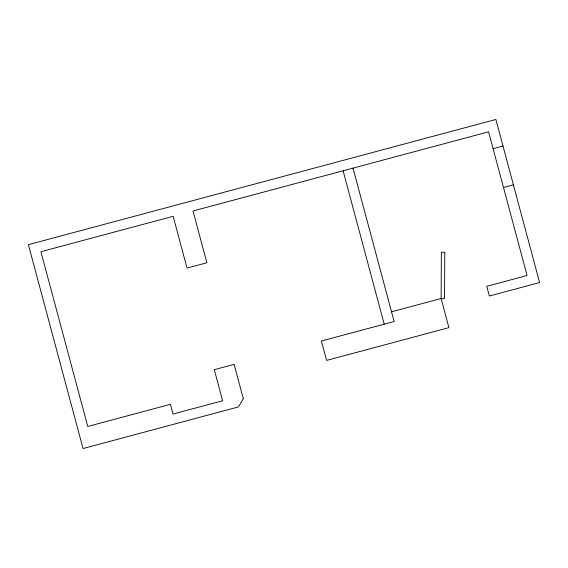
<?xml version="1.0" encoding="UTF-8"?>
<svg xmlns="http://www.w3.org/2000/svg" width="568" height="568" viewBox="0 0 568 568"><rect width="100%" height="100%" fill="white"/><g stroke="black" fill="none" stroke-linecap="round" stroke-linejoin="round"><path stroke-width="0.85" d="M493.081 148.688L503 146.033M503.489 187.518L513.408 184.863M391.529 311.811L441.123 298.527L444.538 298.512L444.787 252.213L441.364 252.227L441.123 298.527L448.926 327.651L326.607 360.417L321.396 340.999L394.135 321.516L353.012 168.128M343.093 170.791L384.216 324.172M243.317 398.679L238.439 406.922L83.049 448.535L28.4 244.666L495.878 119.465L539.6 282.559L489.346 296.02L486.748 286.308L527.083 275.508L488.565 131.826L192.999 210.991L206.88 262.764L187.042 268.075L173.162 216.301L40.917 251.716L87.763 426.461L170.414 404.331L173.02 414.036L222.613 400.752L214.285 369.69L234.115 364.372L243.317 398.679"/></g></svg>
